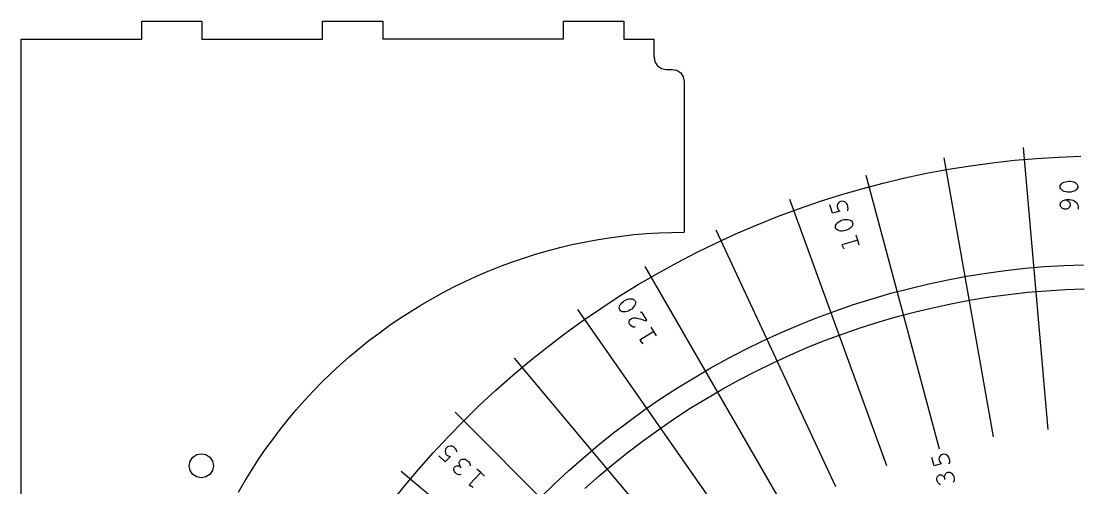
# Model space of a CAD drawing. Header units: metres. Extents: x -210 to 359, y -440 to 179.
# Drawn here: x -179.5 to -4, y 94.9 to 172.4 of the extents above; entities that cross this region are included whole.
import ezdxf

# ---------------------------------------------------------------- set-up
doc = ezdxf.new("R2010")
doc.units = ezdxf.units.M

msp = doc.modelspace()

# ---------------------------------------------------------------- linework, layer by layer
for p, q in [((-159.49, 172.36), (-149.49, 172.36)), ((-159.49, 169.36), (-159.49, 172.36)), ((-149.49, 172.36), (-149.49, 169.36)), ((-129.49, 172.36), (-119.49, 172.36)), ((-129.49, 169.36), (-129.49, 172.36)), ((-119.49, 172.36), (-119.49, 169.36)), ((-89.49, 172.36), (-79.49, 172.36)), ((-89.49, 169.36), (-89.49, 172.36)), ((-79.49, 172.36), (-79.49, 169.36)), ((-179.49, 169.36), (-159.49, 169.36)), ((-179.49, 52.36), (-179.49, 169.36)), ((-149.49, 169.36), (-129.49, 169.36)), ((-89.49, 169.36), (-119.49, 169.36)), ((-79.49, 169.36), (-74.49, 169.36)), ((-74.49, 166.36), (-74.49, 169.36)), ((-74.49, 166.36), (-74.34, 165.59)), ((-74.34, 165.59), (-73.9, 164.94)), ((-73.9, 164.94), (-73.25, 164.51)), ((-73.25, 164.51), (-72.49, 164.36)), ((-72.49, 164.36), (-71.49, 164.36)), ((-71.49, 164.36), (-70.72, 164.21)), ((-70.72, 164.21), (-70.07, 163.77)), ((-70.07, 163.77), (-69.64, 163.12)), ((-69.64, 163.12), (-69.49, 162.36)), ((-69.49, 162.36), (-69.49, 137.36)), ((-13.25, 151.42), (-9.15, 104.6)), ((-26.39, 149.69), (-18.23, 103.4)), ((-18.36, 148.87), (-14.7, 149.28)), ((-14.7, 149.28), (-11.03, 149.59)), ((-11.03, 149.59), (-7.36, 149.82)), ((-7.36, 149.82), (-3.68, 149.95)), ((-29.26, 147.12), (-25.64, 147.79)), ((-25.64, 147.79), (-22.01, 148.38)), ((-22.01, 148.38), (-18.36, 148.87)), ((-39.34, 146.82), (-27.18, 101.42)), ((-36.45, 145.5), (-32.87, 146.36)), ((-32.87, 146.36), (-29.26, 147.12)), ((-6.49, 145.64), (-6.24, 145.73)), ((-6.24, 145.73), (-5.96, 145.79)), ((-5.96, 145.79), (-5.67, 145.82)), ((-5.67, 145.82), (-5.39, 145.81)), ((-5.39, 145.81), (-5.11, 145.76)), ((-5.11, 145.76), (-4.85, 145.68)), ((-4.85, 145.68), (-4.62, 145.58)), ((-43.54, 143.54), (-40.01, 144.57)), ((-40.01, 144.57), (-36.45, 145.5)), ((-7.12, 144.87), (-7.1, 145.05)), ((-7.09, 144.69), (-7.12, 144.87)), ((-7.1, 145.05), (-7.02, 145.22)), ((-7, 144.52), (-7.09, 144.69)), ((-7.02, 145.22), (-6.89, 145.38)), ((-6.86, 144.37), (-7, 144.52)), ((-6.89, 145.38), (-6.71, 145.52)), ((-6.68, 144.24), (-6.86, 144.37)), ((-6.71, 145.52), (-6.49, 145.64)), ((-6.45, 144.13), (-6.68, 144.24)), ((-6.19, 144.05), (-6.45, 144.13)), ((-5.91, 144.01), (-6.19, 144.05)), ((-5.63, 144), (-5.91, 144.01)), ((-5.34, 144.02), (-5.63, 144)), ((-5.06, 144.08), (-5.34, 144.02)), ((-4.81, 144.17), (-5.06, 144.08)), ((-4.59, 144.29), (-4.81, 144.17)), ((-4.62, 145.58), (-4.44, 145.44)), ((-4.41, 144.43), (-4.59, 144.29)), ((-4.44, 145.44), (-4.3, 145.29)), ((-4.28, 144.59), (-4.41, 144.43)), ((-4.3, 145.29), (-4.21, 145.12)), ((-4.2, 144.77), (-4.28, 144.59)), ((-4.21, 145.12), (-4.18, 144.95)), ((-4.18, 144.95), (-4.2, 144.77)), ((-51.99, 142.83), (-35.91, 98.67)), ((-50.53, 141.23), (-47.05, 142.43)), ((-47.05, 142.43), (-43.54, 143.54)), ((-43.87, 142.24), (-44.01, 142.05)), ((-43.7, 142.37), (-43.87, 142.24)), ((-43.53, 142.44), (-43.7, 142.37)), ((-43.31, 142.49), (-43.53, 142.44)), ((-43.07, 142.45), (-43.31, 142.49)), ((-42.85, 142.37), (-43.07, 142.45)), ((-42.65, 142.23), (-42.85, 142.37)), ((-42.51, 142.06), (-42.65, 142.23)), ((-7.07, 142.04), (-7.03, 142.18)), ((-7.03, 142.18), (-6.96, 142.31)), ((-6.96, 142.31), (-6.86, 142.43)), ((-6.86, 142.43), (-6.73, 142.54)), ((-6.73, 142.54), (-6.59, 142.62)), ((-6.59, 142.62), (-6.44, 142.68)), ((-6.44, 142.68), (-6.29, 142.72)), ((-6.29, 142.72), (-6.12, 142.7)), ((-6.12, 142.7), (-6.02, 142.78)), ((-6.12, 142.7), (-5.96, 142.64)), ((-6.02, 142.78), (-5.77, 142.8)), ((-5.96, 142.64), (-5.82, 142.56)), ((-5.82, 142.56), (-5.69, 142.46)), ((-5.77, 142.8), (-5.53, 142.77)), ((-5.69, 142.46), (-5.58, 142.35)), ((-5.58, 142.35), (-5.5, 142.22)), ((-5.53, 142.77), (-5.26, 142.73)), ((-5.5, 142.22), (-5.45, 142.08)), ((-5.26, 142.73), (-5, 142.67)), ((-5, 142.67), (-4.77, 142.56)), ((-4.77, 142.56), (-4.56, 142.41)), ((-4.56, 142.41), (-4.38, 142.22)), ((-4.38, 142.22), (-4.25, 142.01)), ((-53.98, 139.95), (-50.53, 141.23)), ((-44.89, 140.5), (-45.3, 141.9)), ((-43.69, 140.86), (-44.89, 140.5)), ((-44.09, 141.83), (-44.12, 141.59)), ((-44.12, 141.59), (-44.07, 141.36)), ((-44.01, 142.05), (-44.09, 141.83)), ((-44.07, 141.36), (-43.97, 141.17)), ((-43.97, 141.17), (-43.84, 141.01)), ((-43.84, 141.01), (-43.69, 140.86)), ((-42.42, 141.89), (-42.51, 142.06)), ((-42.34, 141.65), (-42.42, 141.89)), ((-42.35, 140.91), (-42.33, 141.06)), ((-42.32, 141.46), (-42.34, 141.65)), ((-42.33, 141.06), (-42.31, 141.26)), ((-42.31, 141.26), (-42.32, 141.46)), ((-7.09, 141.89), (-7.07, 142.04)), ((-7.07, 141.74), (-7.09, 141.89)), ((-7.01, 141.61), (-7.07, 141.74)), ((-6.93, 141.48), (-7.01, 141.61)), ((-6.83, 141.37), (-6.93, 141.48)), ((-6.7, 141.28), (-6.83, 141.37)), ((-6.56, 141.21), (-6.7, 141.28)), ((-6.4, 141.17), (-6.56, 141.21)), ((-6.24, 141.16), (-6.4, 141.17)), ((-6.08, 141.18), (-6.24, 141.16)), ((-5.92, 141.23), (-6.08, 141.18)), ((-5.78, 141.3), (-5.92, 141.23)), ((-5.66, 141.4), (-5.78, 141.3)), ((-5.56, 141.51), (-5.66, 141.4)), ((-5.49, 141.65), (-5.56, 141.51)), ((-5.44, 141.79), (-5.49, 141.65)), ((-5.45, 142.08), (-5.43, 141.93)), ((-5.43, 141.93), (-5.44, 141.79)), ((-4.25, 142.01), (-4.17, 141.78)), ((-4.17, 141.78), (-4.12, 141.55)), ((-4.11, 141.34), (-4.13, 141.16)), ((-4.12, 141.55), (-4.11, 141.34)), ((-57.4, 138.58), (-53.98, 139.95)), ((-44.37, 138.45), (-44.28, 138.64)), ((-44.28, 138.64), (-44.14, 138.83)), ((-44.14, 138.83), (-43.96, 139)), ((-43.96, 139), (-43.74, 139.15)), ((-43.74, 139.15), (-43.49, 139.28)), ((-43.49, 139.28), (-43.22, 139.38)), ((-43.22, 139.38), (-42.94, 139.44)), ((-42.94, 139.44), (-42.66, 139.47)), ((-42.66, 139.47), (-42.39, 139.46)), ((-42.39, 139.46), (-42.14, 139.42)), ((-42.14, 139.42), (-41.93, 139.34)), ((-41.93, 139.34), (-41.75, 139.23)), ((-41.75, 139.23), (-41.63, 139.09)), ((-41.63, 139.09), (-41.55, 138.93)), ((-41.52, 138.75), (-41.56, 138.56)), ((-41.55, 138.93), (-41.52, 138.75)), ((-79.89, 136.72), (-77.82, 136.95)), ((-77.82, 136.95), (-75.74, 137.13)), ((-75.74, 137.13), (-73.66, 137.26)), ((-73.66, 137.26), (-71.57, 137.33)), ((-71.57, 137.33), (-69.49, 137.36)), ((-64.24, 137.76), (-44.38, 95.16)), ((-64.13, 135.6), (-60.79, 137.13)), ((-60.79, 137.13), (-57.4, 138.58)), ((-44.4, 138.26), (-44.37, 138.45)), ((-44.38, 138.09), (-44.4, 138.26)), ((-44.3, 137.92), (-44.38, 138.09)), ((-44.17, 137.78), (-44.3, 137.92)), ((-43.99, 137.67), (-44.17, 137.78)), ((-43.78, 137.59), (-43.99, 137.67)), ((-43.53, 137.55), (-43.78, 137.59)), ((-43.26, 137.54), (-43.53, 137.55)), ((-42.98, 137.57), (-43.26, 137.54)), ((-42.7, 137.63), (-42.98, 137.57)), ((-42.43, 137.73), (-42.7, 137.63)), ((-42.18, 137.86), (-42.43, 137.73)), ((-41.96, 138.01), (-42.18, 137.86)), ((-41.78, 138.19), (-41.96, 138.01)), ((-41.64, 138.37), (-41.78, 138.19)), ((-41.56, 138.56), (-41.64, 138.37)), ((-90.14, 134.81), (-88.11, 135.29)), ((-88.11, 135.29), (-86.07, 135.72)), ((-86.07, 135.72), (-84.02, 136.11)), ((-84.02, 136.11), (-81.96, 136.44)), ((-81.96, 136.44), (-79.89, 136.72)), ((-67.44, 133.98), (-64.13, 135.6)), ((-40.68, 136.05), (-43.34, 135.26)), ((-43.34, 135.26), (-43, 134.57)), ((-40.68, 136.05), (-40.93, 136.87)), ((-40.44, 135.22), (-40.68, 136.05)), ((-96.15, 133.07), (-94.16, 133.7)), ((-94.16, 133.7), (-92.16, 134.28)), ((-92.16, 134.28), (-90.14, 134.81)), ((-70.71, 132.29), (-67.44, 133.98)), ((-102.02, 130.89), (-100.08, 131.66)), ((-100.08, 131.66), (-98.12, 132.39)), ((-98.12, 132.39), (-96.15, 133.07)), ((-76, 131.64), (-52.5, 90.93)), ((-73.93, 130.51), (-70.71, 132.29)), ((-12.94, 131.36), (-9.71, 131.64)), ((-9.71, 131.64), (-6.48, 131.84)), ((-6.48, 131.84), (-3.24, 131.96)), ((-105.83, 129.2), (-103.93, 130.07)), ((-103.93, 130.07), (-102.02, 130.89)), ((-77.12, 128.66), (-73.93, 130.51)), ((-25.75, 129.46), (-22.57, 130.06)), ((-22.57, 130.06), (-19.37, 130.57)), ((-19.37, 130.57), (-16.16, 131.01)), ((-16.16, 131.01), (-12.94, 131.36)), ((-109.56, 127.32), (-107.71, 128.28)), ((-107.71, 128.28), (-105.83, 129.2)), ((-80.25, 126.73), (-77.12, 128.66)), ((-32.07, 128.04), (-28.92, 128.79)), ((-28.92, 128.79), (-25.75, 129.46)), ((-111.38, 126.32), (-109.56, 127.32)), ((-83.34, 124.72), (-80.25, 126.73)), ((-38.32, 126.32), (-35.21, 127.22)), ((-35.21, 127.22), (-32.07, 128.04)), ((-21.88, 126.12), (-18.78, 126.61)), ((-18.78, 126.61), (-15.67, 127.04)), ((-15.67, 127.04), (-12.55, 127.38)), ((-12.55, 127.38), (-9.42, 127.65)), ((-9.42, 127.65), (-6.28, 127.85)), ((-6.28, 127.85), (-3.14, 127.96)), ((-114.96, 124.17), (-113.19, 125.27)), ((-113.19, 125.27), (-111.38, 126.32)), ((-86.37, 122.64), (-83.34, 124.72)), ((-80.26, 124.81), (-80.22, 125.01)), ((-80.24, 124.62), (-80.26, 124.81)), ((-80.17, 124.45), (-80.24, 124.62)), ((-80.22, 125.01), (-80.14, 125.23)), ((-80.14, 125.23), (-80.01, 125.44)), ((-80.01, 125.44), (-79.84, 125.65)), ((-79.84, 125.65), (-79.63, 125.83)), ((-79.63, 125.83), (-79.39, 126)), ((-79.39, 126), (-79.14, 126.14)), ((-79.14, 126.14), (-78.87, 126.24)), ((-78.87, 126.24), (-78.61, 126.3)), ((-78.61, 126.3), (-78.36, 126.32)), ((-78.2, 124.61), (-78.44, 124.45)), ((-78.36, 126.32), (-78.13, 126.3)), ((-77.99, 124.8), (-78.2, 124.61)), ((-78.13, 126.3), (-77.94, 126.23)), ((-77.82, 125.01), (-77.99, 124.8)), ((-77.94, 126.23), (-77.77, 126.13)), ((-77.69, 125.22), (-77.82, 125.01)), ((-77.77, 126.13), (-77.66, 126)), ((-77.6, 125.44), (-77.69, 125.22)), ((-77.66, 126), (-77.59, 125.83)), ((-77.57, 125.64), (-77.6, 125.44)), ((-77.59, 125.83), (-77.57, 125.64)), ((-44.47, 124.28), (-41.41, 125.34)), ((-41.41, 125.34), (-38.32, 126.32)), ((-31.1, 124.16), (-28.04, 124.89)), ((-28.04, 124.89), (-24.97, 125.54)), ((-24.97, 125.54), (-21.88, 126.12)), ((-118.43, 121.85), (-116.71, 123.03)), ((-116.71, 123.03), (-114.96, 124.17)), ((-87.18, 124.51), (-60.23, 86.01)), ((-80.06, 124.32), (-80.17, 124.45)), ((-79.89, 124.22), (-80.06, 124.32)), ((-79.7, 124.15), (-79.89, 124.22)), ((-79.47, 124.13), (-79.7, 124.15)), ((-79.22, 124.15), (-79.47, 124.13)), ((-78.96, 124.21), (-79.22, 124.15)), ((-78.69, 124.31), (-78.96, 124.21)), ((-78.44, 124.45), (-78.69, 124.31)), ((-78.54, 122.73), (-78.43, 122.89)), ((-78.43, 122.89), (-78.23, 123.04)), ((-78.23, 123.04), (-78.05, 123.12)), ((-78.05, 123.12), (-77.85, 123.14)), ((-77.85, 123.14), (-77.53, 123.13)), ((-77.53, 123.13), (-77.14, 123.06)), ((-77.14, 123.06), (-76.76, 122.97)), ((-76.49, 124.08), (-76.8, 124.01)), ((-76.76, 122.97), (-76.47, 122.89)), ((-75.67, 122.74), (-76.49, 124.08)), ((-76.47, 122.89), (-76, 122.73)), ((-50.51, 121.95), (-47.51, 123.16)), ((-47.51, 123.16), (-44.47, 124.28)), ((-37.16, 122.49), (-34.14, 123.36)), ((-34.14, 123.36), (-31.1, 124.16)), ((-120.12, 120.63), (-118.43, 121.85)), ((-89.35, 120.48), (-86.37, 122.64)), ((-78.62, 122.38), (-78.6, 122.57)), ((-78.54, 122.14), (-78.62, 122.38)), ((-78.6, 122.57), (-78.54, 122.73)), ((-78.43, 121.95), (-78.54, 122.14)), ((-78.29, 121.81), (-78.43, 121.95)), ((-78.08, 121.68), (-78.29, 121.81)), ((-77.9, 121.61), (-78.08, 121.68)), ((-77.72, 121.58), (-77.9, 121.61)), ((-77.62, 121.64), (-77.72, 121.58)), ((-76, 122.73), (-75.77, 122.67)), ((-75.77, 122.67), (-75.67, 122.74)), ((-74.51, 120.88), (-74.96, 121.61)), ((-53.49, 120.68), (-50.51, 121.95)), ((-43.12, 120.52), (-40.15, 121.54)), ((-40.15, 121.54), (-37.16, 122.49)), ((-123.41, 118.06), (-121.78, 119.37)), ((-121.78, 119.37), (-120.12, 120.63)), ((-92.28, 118.25), (-89.35, 120.48)), ((-74.51, 120.88), (-76.87, 119.43)), ((-76.87, 119.43), (-76.36, 118.85)), ((-74.06, 120.15), (-74.51, 120.88)), ((-59.35, 117.91), (-56.44, 119.33)), ((-56.44, 119.33), (-53.49, 120.68)), ((-48.98, 118.26), (-46.07, 119.42)), ((-46.07, 119.42), (-43.12, 120.52)), ((-125.01, 116.72), (-123.41, 118.06)), ((-95.16, 115.95), (-92.28, 118.25)), ((-62.22, 116.41), (-59.35, 117.91)), ((-51.87, 117.02), (-48.98, 118.26)), ((-126.57, 115.34), (-125.01, 116.72)), ((-97.98, 113.58), (-95.16, 115.95)), ((-97.7, 116.44), (-67.49, 80.43)), ((-65.06, 114.85), (-62.22, 116.41)), ((-54.73, 115.71), (-51.87, 117.02)), ((-128.1, 113.92), (-126.57, 115.34)), ((-67.86, 113.22), (-65.06, 114.85)), ((-60.34, 112.89), (-57.55, 114.33)), ((-57.55, 114.33), (-54.73, 115.71)), ((-131.05, 110.97), (-129.59, 112.46)), ((-129.59, 112.46), (-128.1, 113.92)), ((-100.73, 111.14), (-97.98, 113.58)), ((-70.62, 111.52), (-67.86, 113.22)), ((-63.09, 111.37), (-60.34, 112.89)), ((-132.47, 109.44), (-131.05, 110.97)), ((-103.43, 108.64), (-100.73, 111.14)), ((-73.34, 109.75), (-70.62, 111.52)), ((-65.81, 109.79), (-63.09, 111.37)), ((-133.85, 107.88), (-132.47, 109.44)), ((-76.01, 107.92), (-73.34, 109.75)), ((-68.48, 108.14), (-65.81, 109.79)), ((-135.19, 106.28), (-133.85, 107.88)), ((-107.48, 107.48), (-74.25, 74.25)), ((-106.07, 106.07), (-103.43, 108.64)), ((-78.63, 106.02), (-76.01, 107.92)), ((-71.11, 106.43), (-68.48, 108.14)), ((-136.5, 104.65), (-135.19, 106.28)), ((-108.64, 103.43), (-106.07, 106.07)), ((-81.21, 104.06), (-78.63, 106.02)), ((-73.7, 104.65), (-71.11, 106.43)), ((-137.76, 102.99), (-136.5, 104.65)), ((-83.74, 102.04), (-81.21, 104.06)), ((-76.25, 102.81), (-73.7, 104.65)), ((-138.98, 101.3), (-137.76, 102.99)), ((-111.14, 100.73), (-108.64, 103.43)), ((-108.53, 101.83), (-108.75, 101.74)), ((-108.3, 101.87), (-108.53, 101.83)), ((-108.05, 101.85), (-108.3, 101.87)), ((-107.84, 101.78), (-108.05, 101.85)), ((-107.68, 101.67), (-107.84, 101.78)), ((-86.22, 99.95), (-83.74, 102.04)), ((-78.75, 100.91), (-76.25, 102.81)), ((-151.44, 99.37), (-151.01, 100.02)), ((-151.01, 100.02), (-150.36, 100.46)), ((-150.36, 100.46), (-149.6, 100.61)), ((-149.6, 100.61), (-148.83, 100.46)), ((-148.83, 100.46), (-148.18, 100.02)), ((-148.18, 100.02), (-147.75, 99.37)), ((-140.16, 99.58), (-138.98, 101.3)), ((-113.58, 97.98), (-111.14, 100.73)), ((-109.13, 99.24), (-110.18, 100.24)), ((-109.11, 101.25), (-109.14, 101.01)), ((-109.14, 101.01), (-109.1, 100.78)), ((-108.26, 100.15), (-109.13, 99.24)), ((-109.03, 101.45), (-109.11, 101.25)), ((-109.1, 100.78), (-109.01, 100.56)), ((-108.92, 101.59), (-109.03, 101.45)), ((-109.01, 100.56), (-108.85, 100.38)), ((-108.75, 101.74), (-108.92, 101.59)), ((-108.85, 100.38), (-108.66, 100.27)), ((-108.66, 100.27), (-108.47, 100.2)), ((-108.47, 100.2), (-108.26, 100.15)), ((-107.49, 101.5), (-107.68, 101.67)), ((-107.38, 101.35), (-107.49, 101.5)), ((-107.27, 101.18), (-107.38, 101.35)), ((-107.19, 101), (-107.27, 101.18)), ((-107.13, 100.85), (-107.19, 101)), ((-81.2, 98.95), (-78.75, 100.91)), ((-27.12, 100.12), (-27.21, 99.9)), ((-26.98, 100.31), (-27.12, 100.12)), ((-26.8, 100.44), (-26.98, 100.31)), ((-26.63, 100.5), (-26.8, 100.44)), ((-26.41, 100.54), (-26.63, 100.5)), ((-26.17, 100.5), (-26.41, 100.54)), ((-25.95, 100.41), (-26.17, 100.5)), ((-25.75, 100.26), (-25.95, 100.41)), ((-25.62, 100.09), (-25.75, 100.26)), ((-25.53, 99.92), (-25.62, 100.09)), ((-151.6, 98.61), (-151.44, 99.37)), ((-151.44, 97.84), (-151.6, 98.61)), ((-147.75, 99.37), (-147.6, 98.61)), ((-147.6, 98.61), (-147.75, 97.84)), ((-141.3, 97.83), (-140.16, 99.58)), ((-107.68, 98.2), (-107.64, 98.31)), ((-107.64, 98.31), (-107.56, 98.41)), ((-107.56, 98.41), (-107.47, 98.49)), ((-107.47, 98.49), (-107.35, 98.55)), ((-107.35, 98.55), (-107.22, 98.58)), ((-107.22, 98.58), (-107.09, 98.59)), ((-107.09, 98.59), (-106.94, 98.58)), ((-106.94, 98.58), (-106.79, 98.53)), ((-106.8, 99.19), (-106.76, 99.32)), ((-106.8, 99.03), (-106.8, 99.19)), ((-106.76, 98.83), (-106.8, 99.03)), ((-106.79, 98.53), (-106.63, 98.45)), ((-106.76, 99.32), (-106.69, 99.45)), ((-106.68, 98.61), (-106.76, 98.83)), ((-106.69, 99.45), (-106.59, 99.55)), ((-106.63, 98.45), (-106.68, 98.61)), ((-106.63, 98.45), (-106.49, 98.34)), ((-106.59, 99.55), (-106.48, 99.64)), ((-106.48, 99.64), (-106.34, 99.7)), ((-106.34, 99.7), (-106.19, 99.72)), ((-106.19, 99.72), (-106.02, 99.72)), ((-106.02, 99.72), (-105.85, 99.68)), ((-105.85, 99.68), (-105.67, 99.61)), ((-105.67, 99.61), (-105.51, 99.51)), ((-105.51, 99.51), (-105.36, 99.39)), ((-105.36, 99.39), (-105.23, 99.24)), ((-105.23, 99.24), (-105.12, 99.08)), ((-105.12, 99.08), (-105.04, 98.92)), ((-105.04, 98.92), (-104.99, 98.75)), ((-104.99, 98.75), (-104.98, 98.58)), ((-88.65, 97.81), (-86.22, 99.95)), ((-83.61, 96.92), (-81.2, 98.95)), ((-28.04, 98.6), (-28.42, 100)), ((-26.83, 98.92), (-28.04, 98.6)), ((-27.21, 99.9), (-27.25, 99.66)), ((-27.25, 99.66), (-27.2, 99.43)), ((-27.2, 99.43), (-27.1, 99.24)), ((-27.1, 99.24), (-26.98, 99.08)), ((-26.98, 99.08), (-26.83, 98.92)), ((-25.47, 99.67), (-25.53, 99.92)), ((-25.5, 98.93), (-25.46, 99.09)), ((-25.44, 99.49), (-25.47, 99.67)), ((-25.46, 99.09), (-25.44, 99.28)), ((-25.44, 99.28), (-25.44, 99.49)), ((-151.01, 97.19), (-151.44, 97.84)), ((-150.36, 96.76), (-151.01, 97.19)), ((-149.6, 96.61), (-150.36, 96.76)), ((-148.83, 96.76), (-149.6, 96.61)), ((-148.18, 97.19), (-148.83, 96.76)), ((-147.75, 97.84), (-148.18, 97.19)), ((-142.4, 96.06), (-141.3, 97.83)), ((-116.44, 97.7), (-80.43, 67.49)), ((-115.95, 95.16), (-113.58, 97.98)), ((-107.7, 98.06), (-107.68, 98.2)), ((-107.69, 97.92), (-107.7, 98.06)), ((-107.66, 97.78), (-107.69, 97.92)), ((-107.59, 97.64), (-107.66, 97.78)), ((-107.51, 97.51), (-107.59, 97.64)), ((-107.4, 97.39), (-107.51, 97.51)), ((-107.27, 97.28), (-107.4, 97.39)), ((-107.13, 97.2), (-107.27, 97.28)), ((-106.99, 97.15), (-107.13, 97.2)), ((-106.84, 97.12), (-106.99, 97.15)), ((-106.7, 97.12), (-106.84, 97.12)), ((-106.57, 97.14), (-106.7, 97.12)), ((-103.25, 97.48), (-105.17, 95.46)), ((-103.25, 97.48), (-103.88, 98.07)), ((-102.63, 96.89), (-103.25, 97.48)), ((-91.02, 95.6), (-88.65, 97.81)), ((-85.96, 94.84), (-83.61, 96.92)), ((-27.57, 96.43), (-27.55, 96.59)), ((-27.55, 96.59), (-27.5, 96.73)), ((-27.5, 96.73), (-27.44, 96.85)), ((-27.44, 96.85), (-27.35, 96.96)), ((-27.35, 96.96), (-27.25, 97.03)), ((-27.25, 97.03), (-27.14, 97.08)), ((-27.14, 97.08), (-27.01, 97.1)), ((-27.01, 97.1), (-26.88, 97.08)), ((-26.88, 97.08), (-26.76, 97.04)), ((-26.76, 97.04), (-26.65, 96.98)), ((-26.65, 96.98), (-26.52, 96.89)), ((-26.52, 96.89), (-26.41, 96.78)), ((-26.41, 96.78), (-26.27, 96.56)), ((-26.28, 96.79), (-26.23, 97.01)), ((-26.27, 96.56), (-26.28, 96.79)), ((-26.23, 96.36), (-26.27, 96.56)), ((-26.23, 97.01), (-26.16, 97.2)), ((-26.16, 97.2), (-26.08, 97.34)), ((-26.08, 97.34), (-25.98, 97.44)), ((-25.98, 97.44), (-25.85, 97.51)), ((-25.85, 97.51), (-25.72, 97.54)), ((-25.72, 97.54), (-25.57, 97.55)), ((-25.57, 97.55), (-25.42, 97.53)), ((-25.42, 97.53), (-25.28, 97.48)), ((-25.28, 97.48), (-25.14, 97.39)), ((-25.14, 97.39), (-25.01, 97.26)), ((-25.01, 97.26), (-24.9, 97.11)), ((-24.9, 97.11), (-24.81, 96.94)), ((-24.81, 96.94), (-24.75, 96.76)), ((-24.75, 96.76), (-24.71, 96.57)), ((-24.71, 96.57), (-24.7, 96.37)), ((-143.45, 94.25), (-142.4, 96.06)), ((-118.25, 92.28), (-115.95, 95.16)), ((-105.17, 95.46), (-104.52, 95.04)), ((-93.34, 93.34), (-91.02, 95.6)), ((-27.56, 96.28), (-27.57, 96.43)), ((-27.53, 96.12), (-27.56, 96.28)), ((-27.48, 95.96), (-27.53, 96.12)), ((-27.4, 95.82), (-27.48, 95.96)), ((-27.31, 95.7), (-27.4, 95.82)), ((-27.2, 95.6), (-27.31, 95.7)), ((-27.08, 95.52), (-27.2, 95.6)), ((-26.96, 95.48), (-27.08, 95.52)), ((-24.77, 96.02), (-24.85, 95.87)), ((-24.72, 96.19), (-24.77, 96.02)), ((-24.7, 96.37), (-24.72, 96.19))]:
    msp.add_line(p, q)

doc.saveas('drawing.dxf')
